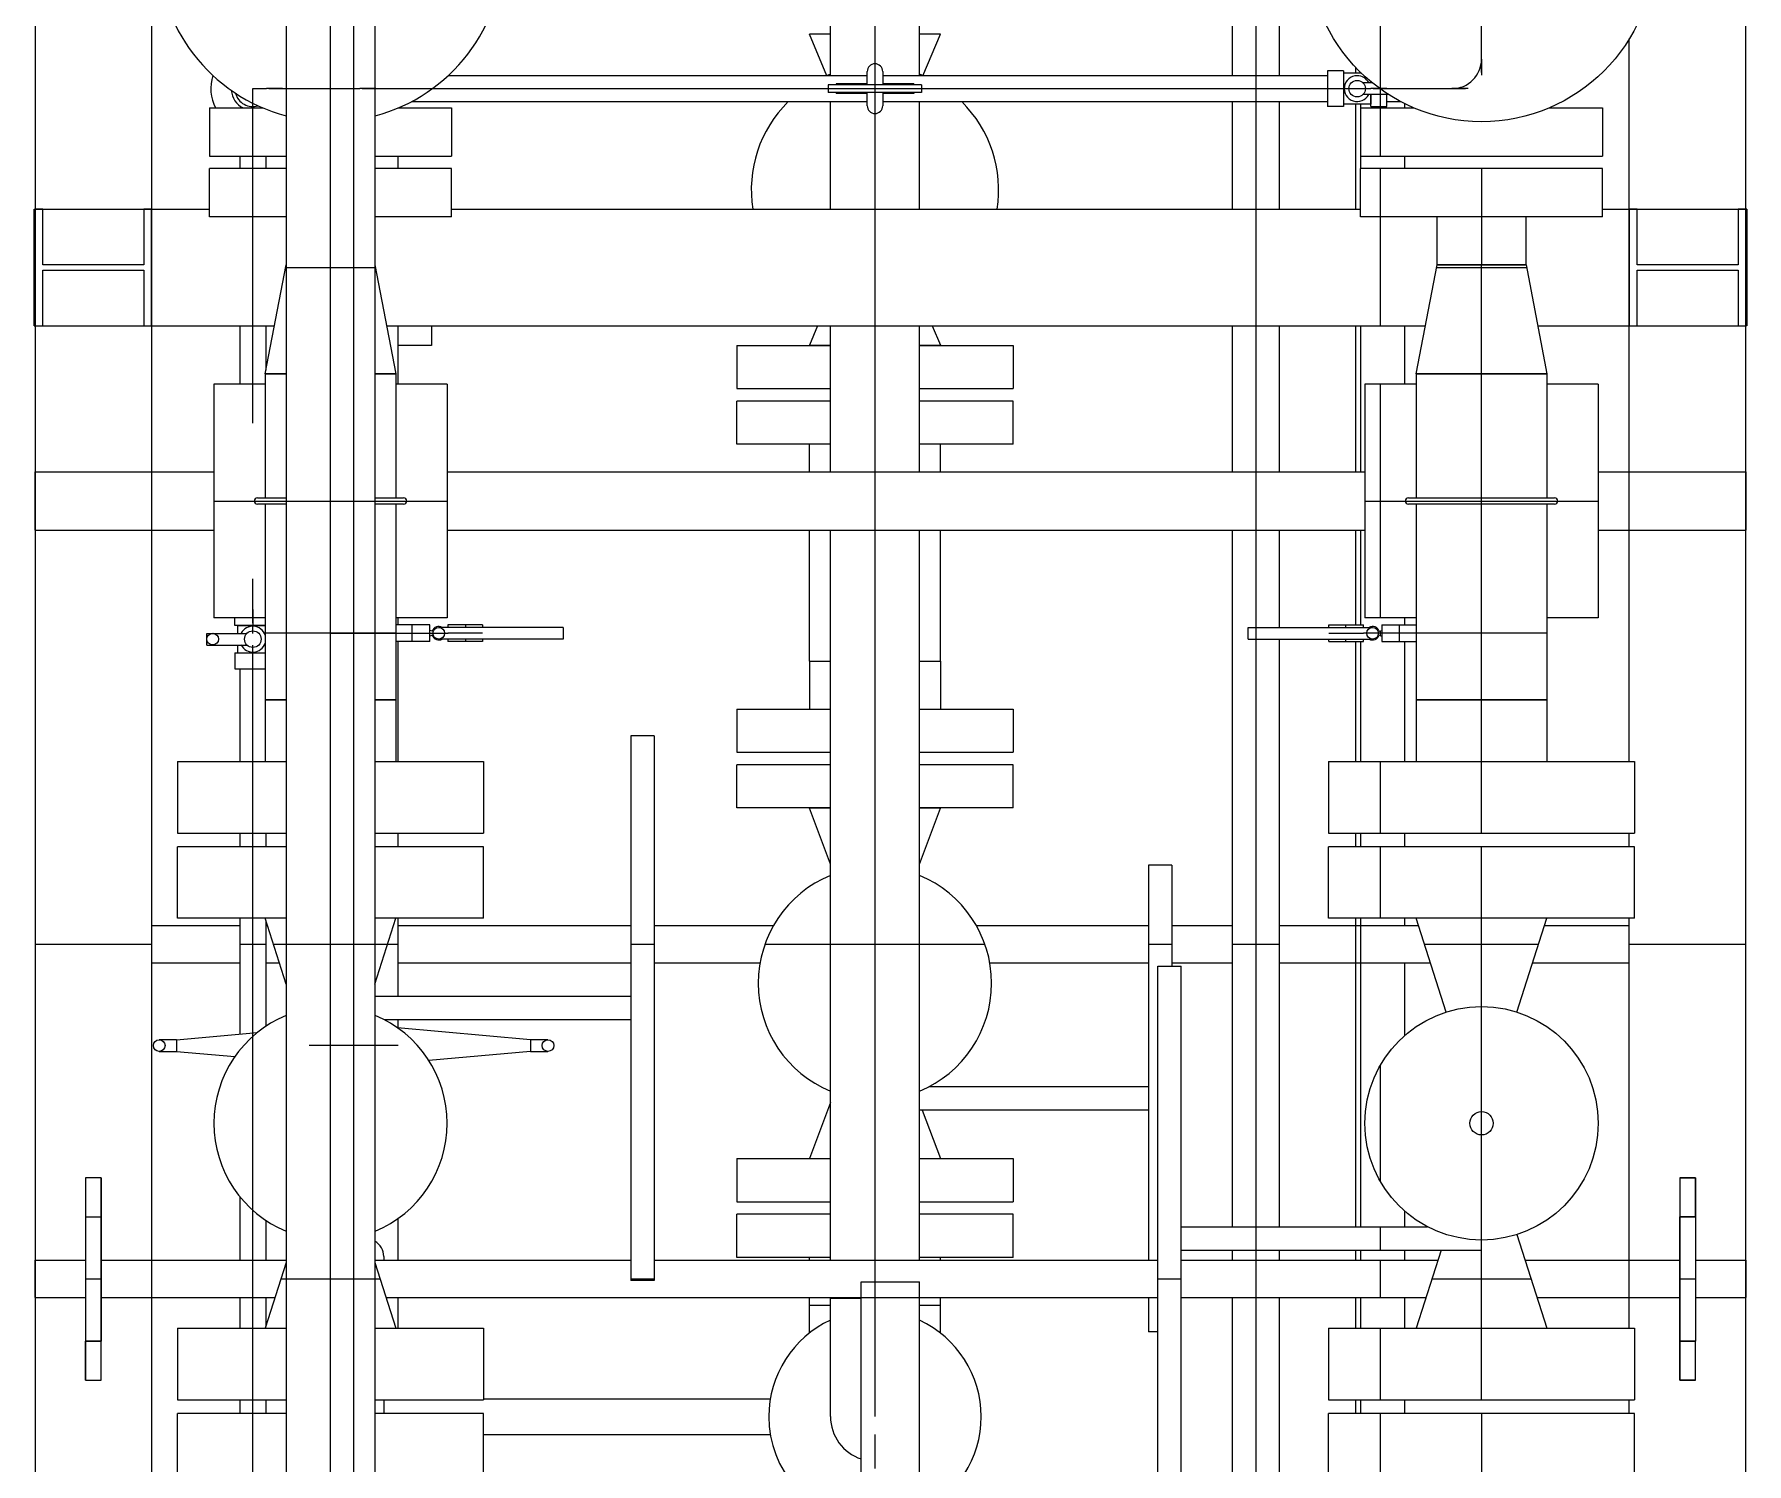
# Model space of a CAD drawing. Header units: inches. Extents: x 517790 to 538444, y 301815 to 302461.
# Drawn here: x 517886.375 to 517888.65, y 302324.127 to 302326.026 of the extents above; entities that cross this region are included whole.
import ezdxf

# ---------------------------------------------------------------- set-up
doc = ezdxf.new("R2010")
doc.units = ezdxf.units.IN
doc.header["$MEASUREMENT"] = 0
doc.layers.add('硅胶总平面底图 工艺装置区', color=253, linetype='Continuous')

msp = doc.modelspace()

# ---------------------------------------------------------------- linework, layer by layer
at = {"layer": '硅胶总平面底图 工艺装置区', "color": 253, "linetype": 'Continuous', "lineweight": -3}
for p, q in [((517888.6491, 302323.236), (517888.6491, 302330.53)), ((517886.5308, 302329.7783), (517886.5308, 302323.7775)), ((517886.3758, 302329.7395), (517886.3758, 302323.7775)), ((517886.7094, 302328.5847), (517886.7094, 302324.0266)), ((517886.7685, 302324.0266), (517886.7685, 302328.5847)), ((517886.8275, 302328.5847), (517886.8275, 302324.0266)), ((517886.7995, 302323.236), (517886.7995, 302327.6172)), ((517887.4328, 302325.9708), (517887.4328, 302326.8138)), ((517887.4918, 302326.8138), (517887.4918, 302325.9867)), ((517887.5509, 302325.9708), (517887.5509, 302326.8138)), ((517887.967, 302325.9708), (517887.967, 302326.8138)), ((517887.9981, 302326.8138), (517887.9981, 302325.9708)), ((517888.0293, 302325.9708), (517888.0293, 302326.8138)), ((517888.2978, 302325.9749), (517888.2978, 302326.4152)), ((517888.1635, 302325.9298), (517888.1635, 302326.3262)), ((517886.7991, 302326.0931), (517886.7991, 302324.6826)), ((517887.4328, 302326.0259), (517887.4049, 302326.0259)), ((517887.428, 302325.9708), (517887.4049, 302326.0259)), ((517887.5788, 302326.0259), (517887.5509, 302326.0259)), ((517887.5556, 302325.9708), (517887.5788, 302326.0259)), ((517888.4941, 302325.0599), (517888.4941, 302326.0199)), ((517887.4815, 302325.9588), (517887.4815, 302325.9763)), ((517887.4918, 302325.9867), (517887.4918, 302325.9205)), ((517887.5021, 302325.9763), (517887.5021, 302325.9588)), ((517888.0931, 302325.9773), (517888.0931, 302325.9536)), ((517888.1144, 302325.9773), (517888.0931, 302325.9773)), ((517888.1144, 302325.9773), (517888.1144, 302325.9536)), ((517888.1382, 302325.9741), (517888.1144, 302325.9741)), ((517888.1309, 302325.9741), (517888.1309, 302325.9814)), ((517888.1371, 302325.9751), (517888.1371, 302325.9741)), ((517888.2978, 302325.993), (517888.2978, 302325.9716)), ((517886.6652, 302325.9536), (517886.6832, 302325.9536)), ((517886.6652, 302325.9142), (517886.6652, 302325.9536)), ((517886.6832, 302325.9536), (517886.6832, 302325.9536)), ((517886.7045, 302325.9536), (517886.6832, 302325.9536)), ((517886.6865, 302325.9536), (517886.7678, 302325.9536)), ((517886.7498, 302325.9536), (517886.7711, 302325.9536)), ((517886.7711, 302325.9536), (517886.8072, 302325.9536)), ((517886.8285, 302325.9536), (517886.8072, 302325.9536)), ((517886.8072, 302325.9536), (517886.8072, 302325.9536)), ((517886.8105, 302325.9536), (517886.9036, 302325.9536)), ((517886.9036, 302325.9536), (517887.4298, 302325.9536)), ((517887.4815, 302325.9708), (517886.9247, 302325.9708)), ((517887.5538, 302325.9588), (517887.4298, 302325.9588)), ((517887.4298, 302325.9588), (517887.4298, 302325.9484)), ((517887.4298, 302325.9536), (517887.5538, 302325.9536)), ((517887.4401, 302325.9598), (517887.4401, 302325.9588)), ((517887.4505, 302325.9598), (517887.4401, 302325.9598)), ((517887.4815, 302325.9598), (517887.4505, 302325.9598)), ((517887.4505, 302325.9598), (517887.4505, 302325.9588)), ((517888.0931, 302325.9708), (517887.5021, 302325.9708)), ((517887.5331, 302325.9598), (517887.5021, 302325.9598)), ((517887.5435, 302325.9598), (517887.5331, 302325.9598)), ((517887.5331, 302325.9598), (517887.5331, 302325.9588)), ((517887.5435, 302325.9598), (517887.5435, 302325.9588)), ((517887.5538, 302325.9588), (517887.5538, 302325.9484)), ((517887.5538, 302325.9536), (517888.0931, 302325.9536)), ((517887.9981, 302325.9708), (517887.9981, 302325.9363)), ((517888.0931, 302325.9536), (517888.1111, 302325.9536)), ((517888.0931, 302325.9536), (517888.1111, 302325.9536)), ((517888.0931, 302325.9536), (517888.0931, 302325.9298)), ((517888.1111, 302325.9536), (517888.1144, 302325.9536)), ((517888.1144, 302325.9536), (517888.1215, 302325.9536)), ((517888.1144, 302325.9536), (517888.1144, 302325.9298)), ((517888.1215, 302325.9536), (517888.1505, 302325.9536)), ((517888.1526, 302325.9613), (517888.1403, 302325.9613)), ((517888.1505, 302325.963), (517888.1505, 302325.9613)), ((517888.1505, 302325.9613), (517888.1505, 302325.963)), ((517888.1718, 302325.9536), (517888.1505, 302325.9536)), ((517888.1505, 302325.9536), (517888.1505, 302325.9536)), ((517888.1538, 302325.9536), (517888.2765, 302325.9536)), ((517888.2798, 302325.9536), (517888.2584, 302325.9536)), ((517888.2798, 302325.9536), (517888.2798, 302325.9536)), ((517888.2978, 302325.9716), (517888.2978, 302325.9716)), ((517887.4815, 302325.9363), (517886.876, 302325.9363)), ((517887.5538, 302325.9484), (517887.4298, 302325.9484)), ((517887.4328, 302325.7934), (517887.4328, 302325.9363)), ((517887.4401, 302325.9484), (517887.4401, 302325.9474)), ((517887.4505, 302325.9474), (517887.4401, 302325.9474)), ((517887.4505, 302325.9484), (517887.4505, 302325.9474)), ((517887.4815, 302325.9474), (517887.4505, 302325.9474)), ((517887.4815, 302325.9309), (517887.4815, 302325.9484)), ((517887.5021, 302325.9484), (517887.5021, 302325.9309)), ((517887.5331, 302325.9474), (517887.5021, 302325.9474)), ((517888.0931, 302325.9363), (517887.5021, 302325.9363)), ((517887.5331, 302325.9484), (517887.5331, 302325.9474)), ((517887.5435, 302325.9474), (517887.5331, 302325.9474)), ((517887.5435, 302325.9484), (517887.5435, 302325.9474)), ((517887.5509, 302325.7934), (517887.5509, 302325.9363)), ((517887.967, 302325.7934), (517887.967, 302325.9363)), ((517887.9981, 302325.9363), (517887.9981, 302325.7934)), ((517888.0293, 302325.7934), (517888.0293, 302325.9363)), ((517888.1144, 302325.9298), (517888.0931, 302325.9298)), ((517888.1505, 302325.9331), (517888.1144, 302325.9331)), ((517888.1309, 302325.7934), (517888.1309, 302325.9331)), ((517888.1371, 302325.9331), (517888.1371, 302325.928)), ((517888.174, 302325.9458), (517888.1403, 302325.9458)), ((517888.1505, 302325.9458), (517888.1505, 302325.9331)), ((517888.1505, 302325.9298), (517888.1505, 302325.9458)), ((517888.1505, 302325.9298), (517888.1718, 302325.9298)), ((517888.1718, 302325.9298), (517888.1718, 302325.9458)), ((517888.1903, 302325.9363), (517888.1718, 302325.9363)), ((517888.196, 302325.928), (517888.196, 302325.9334)), ((517886.6077, 302325.928), (517886.6786, 302325.928)), ((517886.6077, 302325.928), (517886.6077, 302325.864)), ((517886.6652, 302325.864), (517886.6652, 302325.9142)), ((517886.8584, 302325.928), (517886.9292, 302325.928)), ((517886.9292, 302325.928), (517886.9292, 302325.864)), ((517887.4918, 302325.9205), (517887.4918, 302325.7934)), ((517888.137, 302325.928), (517888.2079, 302325.928)), ((517888.137, 302325.928), (517888.137, 302325.864)), ((517888.1635, 302325.864), (517888.1635, 302325.928)), ((517888.3877, 302325.928), (517888.4586, 302325.928)), ((517888.4586, 302325.928), (517888.4586, 302325.864)), ((517886.6077, 302325.864), (517886.7094, 302325.864)), ((517886.6479, 302325.864), (517886.6479, 302325.8475)), ((517886.6652, 302325.8475), (517886.6652, 302325.864)), ((517886.6824, 302325.864), (517886.6824, 302325.8475)), ((517886.8275, 302325.864), (517886.9292, 302325.864)), ((517886.8582, 302325.8475), (517886.8582, 302325.864)), ((517888.137, 302325.864), (517888.2978, 302325.864)), ((517888.1371, 302325.864), (517888.1371, 302325.8475)), ((517888.196, 302325.8475), (517888.196, 302325.864)), ((517888.2978, 302325.864), (517888.4586, 302325.864)), ((517886.7094, 302325.8475), (517886.6077, 302325.8475)), ((517886.6077, 302325.7835), (517886.6077, 302325.8475)), ((517886.6652, 302325.6384), (517886.6652, 302325.8475)), ((517886.9292, 302325.8475), (517886.8275, 302325.8475)), ((517886.9292, 302325.7835), (517886.9292, 302325.8475)), ((517888.2978, 302325.8475), (517888.137, 302325.8475)), ((517888.137, 302325.7835), (517888.137, 302325.8475)), ((517888.1635, 302325.6384), (517888.1635, 302325.8475)), ((517888.2978, 302325.8475), (517888.2978, 302325.7194)), ((517888.4586, 302325.8475), (517888.2978, 302325.8475)), ((517888.4586, 302325.7835), (517888.4586, 302325.8475)), ((517886.3748, 302325.7934), (517886.3758, 302325.7934)), ((517886.3748, 302325.7934), (517886.3758, 302325.7934)), ((517886.3748, 302325.6384), (517886.3748, 302325.7934)), ((517886.3748, 302325.6384), (517886.3748, 302325.7934)), ((517886.3758, 302325.6384), (517886.3758, 302325.7934)), ((517886.3758, 302325.7934), (517886.6077, 302325.7934)), ((517886.3758, 302325.6384), (517886.3758, 302325.7934)), ((517886.3758, 302325.7934), (517886.6077, 302325.7934)), ((517886.3862, 302325.7934), (517886.3758, 302325.7934)), ((517886.3758, 302325.7934), (517886.3758, 302325.6384)), ((517886.3862, 302325.7195), (517886.3862, 302325.7934)), ((517886.5308, 302325.7934), (517886.5205, 302325.7934)), ((517886.5205, 302325.7934), (517886.5205, 302325.7195)), ((517886.5308, 302325.6384), (517886.5308, 302325.7934)), ((517886.9292, 302325.7934), (517888.137, 302325.7934)), ((517886.9292, 302325.7934), (517888.137, 302325.7934)), ((517887.4918, 302325.7934), (517887.4918, 302325.6384)), ((517887.9981, 302325.7934), (517887.9981, 302325.6384)), ((517888.4586, 302325.7934), (517888.6491, 302325.7934)), ((517888.4586, 302325.7934), (517888.6491, 302325.7934)), ((517888.5045, 302325.7934), (517888.4941, 302325.7934)), ((517888.4941, 302325.7934), (517888.4941, 302325.6384)), ((517888.5045, 302325.7195), (517888.5045, 302325.7934)), ((517888.6388, 302325.7934), (517888.6388, 302325.7195)), ((517888.6491, 302325.7934), (517888.6388, 302325.7934)), ((517888.6491, 302325.6384), (517888.6491, 302325.7934)), ((517888.6491, 302325.7934), (517888.6491, 302325.6384)), ((517888.6491, 302325.7934), (517888.6491, 302325.6384)), ((517888.6491, 302325.7934), (517888.6502, 302325.7934)), ((517888.6502, 302325.7934), (517888.6491, 302325.7934)), ((517888.6502, 302325.7934), (517888.6502, 302325.6384)), ((517888.6502, 302325.6384), (517888.6502, 302325.7934)), ((517886.7094, 302325.7835), (517886.6077, 302325.7835)), ((517886.9292, 302325.7835), (517886.8275, 302325.7835)), ((517888.2978, 302325.7835), (517888.137, 302325.7835)), ((517888.2388, 302325.7194), (517888.2388, 302325.7835)), ((517888.4586, 302325.7835), (517888.2978, 302325.7835)), ((517888.3569, 302325.7194), (517888.3569, 302325.7835)), ((517886.5205, 302325.7195), (517886.3862, 302325.7195)), ((517886.3862, 302325.6384), (517886.3862, 302325.7123)), ((517886.3862, 302325.7123), (517886.5205, 302325.7123)), ((517886.5205, 302325.7123), (517886.5205, 302325.6384)), ((517886.6815, 302325.575), (517886.7094, 302325.7194)), ((517886.7088, 302325.7159), (517886.8282, 302325.7159)), ((517886.7088, 302325.7159), (517886.8282, 302325.7159)), ((517886.8275, 302325.7194), (517886.8554, 302325.575)), ((517888.2109, 302325.575), (517888.2388, 302325.7194)), ((517888.2381, 302325.7159), (517888.3575, 302325.7159)), ((517888.2381, 302325.7159), (517888.3575, 302325.7159)), ((517888.2388, 302325.7194), (517888.2978, 302325.7194)), ((517888.2978, 302325.7194), (517888.2388, 302325.7194)), ((517888.2978, 302325.575), (517888.2978, 302325.7194)), ((517888.2978, 302325.7194), (517888.3569, 302325.7194)), ((517888.3569, 302325.7194), (517888.2978, 302325.7194)), ((517888.3569, 302325.7194), (517888.3847, 302325.575)), ((517888.6388, 302325.7195), (517888.5045, 302325.7195)), ((517888.5045, 302325.7123), (517888.6388, 302325.7123)), ((517888.5045, 302325.6384), (517888.5045, 302325.7123)), ((517888.6388, 302325.7123), (517888.6388, 302325.6384)), ((517886.3758, 302325.6384), (517886.3748, 302325.6384)), ((517886.3748, 302325.6384), (517886.3758, 302325.6384)), ((517886.3758, 302325.6384), (517886.6938, 302325.6384)), ((517886.3758, 302325.6384), (517886.6938, 302325.6384)), ((517886.3758, 302325.6384), (517886.3862, 302325.6384)), ((517886.5205, 302325.6384), (517886.5308, 302325.6384)), ((517886.6479, 302325.6384), (517886.6479, 302325.5609)), ((517886.6652, 302325.5609), (517886.6652, 302325.6384)), ((517886.6824, 302325.6384), (517886.6824, 302325.5795)), ((517886.8432, 302325.6384), (517888.2231, 302325.6384)), ((517886.8432, 302325.6384), (517888.2231, 302325.6384)), ((517886.8582, 302325.5609), (517886.8582, 302325.6384)), ((517886.9025, 302325.6384), (517886.9025, 302325.6126)), ((517887.4157, 302325.6384), (517887.4049, 302325.6127)), ((517887.4328, 302325.4447), (517887.4328, 302325.6384)), ((517887.4918, 302325.6384), (517887.4918, 302325.4447)), ((517887.5509, 302325.4447), (517887.5509, 302325.6384)), ((517887.5679, 302325.6384), (517887.5788, 302325.6127)), ((517887.967, 302325.4447), (517887.967, 302325.6384)), ((517887.9981, 302325.6384), (517887.9981, 302325.4447)), ((517888.0293, 302325.4447), (517888.0293, 302325.6384)), ((517888.1309, 302325.4447), (517888.1309, 302325.6384)), ((517888.1371, 302325.6384), (517888.1371, 302325.4447)), ((517888.196, 302325.5609), (517888.196, 302325.6384)), ((517888.3725, 302325.6384), (517888.6491, 302325.6384)), ((517888.3725, 302325.6384), (517888.6491, 302325.6384)), ((517888.4941, 302325.6384), (517888.5045, 302325.6384)), ((517888.6388, 302325.6384), (517888.6491, 302325.6384)), ((517888.6502, 302325.6384), (517888.6491, 302325.6384)), ((517888.6502, 302325.6384), (517888.6491, 302325.6384)), ((517886.9025, 302325.6126), (517886.8582, 302325.6126)), ((517887.3081, 302325.6126), (517887.4328, 302325.6126)), ((517887.3081, 302325.6126), (517887.3081, 302325.5552)), ((517887.4049, 302325.6127), (517887.4328, 302325.6127)), ((517887.5509, 302325.6127), (517887.5788, 302325.6127)), ((517887.5509, 302325.6126), (517887.6755, 302325.6126)), ((517887.6755, 302325.6126), (517887.6755, 302325.5552)), ((517886.7094, 302325.575), (517886.6815, 302325.575)), ((517886.6815, 302325.575), (517886.6815, 302325.4101)), ((517886.6815, 302325.575), (517886.7094, 302325.575)), ((517886.8554, 302325.575), (517886.8275, 302325.575)), ((517886.8275, 302325.575), (517886.8554, 302325.575)), ((517886.8554, 302325.575), (517886.8554, 302325.4101)), ((517888.2109, 302325.575), (517888.2978, 302325.575)), ((517888.3847, 302325.575), (517888.2109, 302325.575)), ((517888.2109, 302325.575), (517888.2109, 302325.4101)), ((517888.2978, 302325.575), (517888.3847, 302325.575)), ((517888.2978, 302325.4101), (517888.2978, 302325.575)), ((517888.3847, 302325.575), (517888.3847, 302325.4101)), ((517886.6135, 302325.5609), (517886.6135, 302325.2509)), ((517886.6815, 302325.5609), (517886.6135, 302325.5609)), ((517886.6652, 302325.5093), (517886.6652, 302325.5609)), ((517886.9235, 302325.5609), (517886.8554, 302325.5609)), ((517886.9235, 302325.5609), (517886.9235, 302325.2509)), ((517887.3081, 302325.5552), (517887.4328, 302325.5552)), ((517887.5509, 302325.5552), (517887.6755, 302325.5552)), ((517888.2109, 302325.5609), (517888.1428, 302325.5609)), ((517888.1428, 302325.5609), (517888.1428, 302325.2509)), ((517888.1635, 302325.2509), (517888.1635, 302325.5609)), ((517888.4528, 302325.5609), (517888.3847, 302325.5609)), ((517888.4528, 302325.5609), (517888.4528, 302325.2509)), ((517887.4328, 302325.5387), (517887.3081, 302325.5387)), ((517887.3081, 302325.4813), (517887.3081, 302325.5387)), ((517887.6755, 302325.5387), (517887.5509, 302325.5387)), ((517887.6755, 302325.4813), (517887.6755, 302325.5387)), ((517887.4328, 302325.4813), (517887.3081, 302325.4813)), ((517887.4049, 302325.4447), (517887.4049, 302325.4813)), ((517887.6755, 302325.4813), (517887.5509, 302325.4813)), ((517887.5788, 302325.4447), (517887.5788, 302325.4813)), ((517886.3758, 302325.4447), (517886.6135, 302325.4447)), ((517886.3758, 302325.3672), (517886.3758, 302325.4447)), ((517886.9235, 302325.4447), (517888.1428, 302325.4447)), ((517887.4918, 302325.4447), (517887.4918, 302325.3672)), ((517887.9981, 302325.4447), (517887.9981, 302325.3672)), ((517888.4528, 302325.4447), (517888.6491, 302325.4447)), ((517888.6491, 302325.4447), (517888.6491, 302325.3672)), ((517886.6135, 302325.4059), (517886.9235, 302325.4059)), ((517886.6714, 302325.4101), (517886.7094, 302325.4101)), ((517886.8275, 302325.4101), (517886.8656, 302325.4101)), ((517888.1428, 302325.4059), (517888.4528, 302325.4059)), ((517888.2007, 302325.4101), (517888.3949, 302325.4101)), ((517888.2978, 302325.4018), (517888.2978, 302325.4101)), ((517886.7094, 302325.4018), (517886.6714, 302325.4018)), ((517886.6815, 302325.4018), (517886.6815, 302325.2303)), ((517886.8656, 302325.4018), (517886.8275, 302325.4018)), ((517886.8554, 302325.4018), (517886.8554, 302325.2303)), ((517888.3949, 302325.4018), (517888.2007, 302325.4018)), ((517888.2109, 302325.4018), (517888.2109, 302325.2303)), ((517888.2978, 302325.2303), (517888.2978, 302325.4018)), ((517888.3847, 302325.4018), (517888.3847, 302325.2303)), ((517886.3758, 302325.3672), (517886.6135, 302325.3672)), ((517886.9235, 302325.3672), (517888.1428, 302325.3672)), ((517887.4049, 302325.1933), (517887.4049, 302325.3672)), ((517887.4328, 302324.3974), (517887.4328, 302325.3672)), ((517887.4918, 302325.3672), (517887.4918, 302324.3974)), ((517887.5509, 302324.3974), (517887.5509, 302325.3672)), ((517887.5788, 302325.1933), (517887.5788, 302325.3672)), ((517887.967, 302324.4418), (517887.967, 302325.3672)), ((517887.9981, 302325.3672), (517887.9981, 302325.238)), ((517888.0293, 302325.238), (517888.0293, 302325.3672)), ((517888.1309, 302325.2413), (517888.1309, 302325.3672)), ((517888.1371, 302325.3672), (517888.1371, 302325.2413)), ((517888.4528, 302325.3672), (517888.6491, 302325.3672)), ((517886.6652, 302325.2437), (517886.6652, 302325.3026)), ((517886.6815, 302325.2509), (517886.6135, 302325.2509)), ((517886.6414, 302325.2404), (517886.6414, 302325.2509)), ((517886.6652, 302325.2617), (517886.6652, 302325.2437)), ((517886.9235, 302325.2509), (517886.8554, 302325.2509)), ((517886.8582, 302325.2413), (517886.8582, 302325.2509)), ((517888.2109, 302325.2509), (517888.1428, 302325.2509)), ((517888.196, 302325.2413), (517888.196, 302325.2509)), ((517888.4528, 302325.2509), (517888.3847, 302325.2509)), ((517886.6042, 302325.2224), (517886.6042, 302325.2301)), ((517886.6042, 302325.2301), (517886.6573, 302325.2301)), ((517886.6652, 302325.2404), (517886.6414, 302325.2404)), ((517886.6447, 302325.2404), (517886.6652, 302325.2404)), ((517886.6447, 302325.2404), (517886.6447, 302325.2301)), ((517886.6652, 302325.2437), (517886.6652, 302325.2404)), ((517886.6652, 302325.2334), (517886.6652, 302325.2404)), ((517886.6652, 302325.2404), (517886.6652, 302325.2404)), ((517886.6652, 302325.2404), (517886.6815, 302325.2404)), ((517886.6815, 302325.2404), (517886.6652, 302325.2404)), ((517886.6652, 302325.2301), (517886.6652, 302325.2334)), ((517886.8554, 302325.2303), (517886.6815, 302325.2303)), ((517886.6815, 302325.2303), (517886.6815, 302325.142)), ((517886.7685, 302325.2303), (517886.8079, 302325.2303)), ((517886.8078, 302325.2303), (517886.8078, 302325.2303)), ((517886.8079, 302325.2303), (517886.8078, 302325.2303)), ((517886.8079, 302325.2303), (517886.8554, 302325.2303)), ((517886.9002, 302325.2413), (517886.8554, 302325.2413)), ((517886.8554, 302325.2303), (517886.8554, 302325.142)), ((517886.8554, 302325.2303), (517886.8764, 302325.2303)), ((517886.8764, 302325.2413), (517886.8764, 302325.2192)), ((517886.8764, 302325.2303), (517886.9002, 302325.2303)), ((517886.9002, 302325.2192), (517886.9002, 302325.2413)), ((517886.9038, 302325.2329), (517886.9002, 302325.234)), ((517886.9002, 302325.2303), (517886.9245, 302325.2303)), ((517886.9038, 302325.2276), (517886.9002, 302325.2265)), ((517887.0777, 302325.238), (517886.9123, 302325.238)), ((517886.9245, 302325.2413), (517886.9245, 302325.238)), ((517886.9705, 302325.2413), (517886.9245, 302325.2413)), ((517886.9705, 302325.2303), (517886.9245, 302325.2303)), ((517886.9245, 302325.2303), (517886.9246, 302325.2303)), ((517886.9246, 302325.2303), (517886.9246, 302325.2303)), ((517886.9483, 302325.238), (517886.9483, 302325.2413)), ((517886.9705, 302325.2413), (517886.9705, 302325.238)), ((517887.0777, 302325.238), (517887.0777, 302325.2303)), ((517887.0777, 302325.2303), (517887.0777, 302325.2225)), ((517887.9876, 302325.2303), (517887.9876, 302325.238)), ((517887.9876, 302325.238), (517888.153, 302325.238)), ((517887.9876, 302325.2225), (517887.9876, 302325.2303)), ((517887.9981, 302325.238), (517887.9981, 302325.2225)), ((517888.0948, 302325.238), (517888.0948, 302325.2413)), ((517888.0948, 302325.2413), (517888.1408, 302325.2413)), ((517888.0948, 302325.2303), (517888.1408, 302325.2303)), ((517888.117, 302325.2413), (517888.117, 302325.238)), ((517888.1408, 302325.238), (517888.1408, 302325.2413)), ((517888.1408, 302325.2303), (517888.1408, 302325.2303)), ((517888.1408, 302325.2303), (517888.1408, 302325.2303)), ((517888.1652, 302325.2303), (517888.1408, 302325.2303)), ((517888.1616, 302325.2329), (517888.1652, 302325.234)), ((517888.1616, 302325.2276), (517888.1652, 302325.2265)), ((517888.1635, 302325.227), (517888.1635, 302325.2335)), ((517888.1652, 302325.2413), (517888.1652, 302325.2192)), ((517888.1652, 302325.2413), (517888.2109, 302325.2413)), ((517888.1889, 302325.2303), (517888.1652, 302325.2303)), ((517888.1889, 302325.2192), (517888.1889, 302325.2413)), ((517888.2109, 302325.2303), (517888.1889, 302325.2303)), ((517888.3847, 302325.2303), (517888.2109, 302325.2303)), ((517888.2109, 302325.2303), (517888.2109, 302325.142)), ((517888.2584, 302325.2303), (517888.2109, 302325.2303)), ((517888.2584, 302325.2303), (517888.2584, 302325.2303)), ((517888.2584, 302325.2303), (517888.2585, 302325.2303)), ((517888.2978, 302325.2303), (517888.2584, 302325.2303)), ((517888.2978, 302325.2303), (517888.2978, 302325.2303)), ((517888.2978, 302325.2303), (517888.2978, 302325.2302)), ((517888.2978, 302325.142), (517888.2978, 302325.2303)), ((517888.3847, 302325.2303), (517888.3847, 302325.142)), ((517886.6042, 302325.2146), (517886.6042, 302325.2224)), ((517886.6042, 302325.2146), (517886.6573, 302325.2146)), ((517886.6414, 302325.2043), (517886.6652, 302325.2043)), ((517886.6414, 302325.2043), (517886.6414, 302325.183)), ((517886.6447, 302325.2146), (517886.6447, 302325.2043)), ((517886.6652, 302325.2113), (517886.6652, 302325.2146)), ((517886.6652, 302325.2043), (517886.6652, 302325.2113)), ((517886.6652, 302325.201), (517886.6652, 302325.2043)), ((517886.6652, 302325.2043), (517886.6815, 302325.2043)), ((517886.6652, 302325.183), (517886.6652, 302325.201)), ((517886.6652, 302325.183), (517886.6652, 302325.201)), ((517886.9002, 302325.2192), (517886.8554, 302325.2192)), ((517886.8582, 302325.0599), (517886.8582, 302325.2192)), ((517887.0777, 302325.2225), (517886.9123, 302325.2225)), ((517886.9245, 302325.2225), (517886.9245, 302325.2192)), ((517886.9705, 302325.2192), (517886.9245, 302325.2192)), ((517886.9483, 302325.2192), (517886.9483, 302325.2225)), ((517886.9705, 302325.2225), (517886.9705, 302325.2192)), ((517887.9876, 302325.2225), (517888.153, 302325.2225)), ((517887.9981, 302325.2225), (517887.9981, 302324.4418)), ((517888.0293, 302324.4418), (517888.0293, 302325.2225)), ((517888.0948, 302325.2192), (517888.0948, 302325.2225)), ((517888.0948, 302325.2192), (517888.1408, 302325.2192)), ((517888.117, 302325.2225), (517888.117, 302325.2192)), ((517888.1309, 302325.0599), (517888.1309, 302325.2192)), ((517888.1371, 302325.2192), (517888.1371, 302325.0599)), ((517888.1408, 302325.2192), (517888.1408, 302325.2225)), ((517888.1652, 302325.2192), (517888.2109, 302325.2192)), ((517888.196, 302325.0599), (517888.196, 302325.2192)), ((517886.6414, 302325.183), (517886.6652, 302325.183)), ((517886.6479, 302325.183), (517886.6479, 302325.0599)), ((517886.6652, 302325.0599), (517886.6652, 302325.183)), ((517886.6652, 302325.183), (517886.6815, 302325.183)), ((517887.4049, 302325.1933), (517887.4328, 302325.1933)), ((517887.4049, 302325.1933), (517887.4049, 302325.1295)), ((517887.4049, 302325.1933), (517887.4328, 302325.1933)), ((517887.5509, 302325.1933), (517887.5788, 302325.1933)), ((517887.5509, 302325.1933), (517887.5788, 302325.1933)), ((517887.5788, 302325.1933), (517887.5788, 302325.1295)), ((517886.6815, 302325.142), (517886.7094, 302325.142)), ((517886.6815, 302325.142), (517886.6815, 302325.0599)), ((517886.7094, 302325.142), (517886.6815, 302325.142)), ((517886.8275, 302325.142), (517886.8554, 302325.142)), ((517886.8554, 302325.142), (517886.8275, 302325.142)), ((517886.8554, 302325.142), (517886.8554, 302325.0599)), ((517888.2109, 302325.142), (517888.2978, 302325.142)), ((517888.2109, 302325.142), (517888.2109, 302325.0599)), ((517888.3847, 302325.142), (517888.2109, 302325.142)), ((517888.2978, 302324.9648), (517888.2978, 302325.142)), ((517888.2978, 302325.142), (517888.3847, 302325.142)), ((517888.3847, 302325.142), (517888.3847, 302325.0599)), ((517887.3081, 302325.1295), (517887.4328, 302325.1295)), ((517887.3081, 302325.1295), (517887.3081, 302325.0721)), ((517887.5509, 302325.1295), (517887.6755, 302325.1295)), ((517887.6755, 302325.1295), (517887.6755, 302325.0721)), ((517887.1674, 302325.0939), (517887.1674, 302324.7322)), ((517887.1984, 302325.0939), (517887.1674, 302325.0939)), ((517887.1984, 302325.0939), (517887.1984, 302324.7322)), ((517887.3081, 302325.0721), (517887.4328, 302325.0721)), ((517887.5509, 302325.0721), (517887.6755, 302325.0721)), ((517886.5651, 302325.0599), (517886.7094, 302325.0599)), ((517886.5651, 302325.0599), (517886.5651, 302324.9648)), ((517886.6652, 302324.9648), (517886.6652, 302325.0599)), ((517886.8275, 302325.0599), (517886.9719, 302325.0599)), ((517886.9719, 302325.0599), (517886.9719, 302324.9648)), ((517887.4328, 302325.0556), (517887.3081, 302325.0556)), ((517887.3081, 302324.9982), (517887.3081, 302325.0556)), ((517887.6755, 302325.0556), (517887.5509, 302325.0556)), ((517887.6755, 302324.9982), (517887.6755, 302325.0556)), ((517888.0944, 302325.0599), (517888.2978, 302325.0599)), ((517888.0944, 302325.0599), (517888.0944, 302324.9648)), ((517888.1635, 302324.9648), (517888.1635, 302325.0599)), ((517888.2978, 302325.0599), (517888.5012, 302325.0599)), ((517888.5012, 302325.0599), (517888.5012, 302324.9648)), ((517887.4328, 302324.9982), (517887.3081, 302324.9982)), ((517887.4328, 302324.9981), (517887.4049, 302324.9981)), ((517887.4328, 302324.9234), (517887.4049, 302324.9981)), ((517887.6755, 302324.9982), (517887.5509, 302324.9982)), ((517887.5788, 302324.9981), (517887.5509, 302324.9981)), ((517887.5509, 302324.9234), (517887.5788, 302324.9981)), ((517886.5651, 302324.9648), (517886.7094, 302324.9648)), ((517886.6479, 302324.9648), (517886.6479, 302324.9467)), ((517886.6652, 302324.9467), (517886.6652, 302324.9648)), ((517886.6824, 302324.9648), (517886.6824, 302324.9467)), ((517886.8275, 302324.9648), (517886.9719, 302324.9648)), ((517886.8582, 302324.9467), (517886.8582, 302324.9648)), ((517888.0944, 302324.9648), (517888.2978, 302324.9648)), ((517888.1309, 302324.9467), (517888.1309, 302324.9648)), ((517888.1371, 302324.9648), (517888.1371, 302324.9467)), ((517888.196, 302324.9467), (517888.196, 302324.9648)), ((517888.2978, 302324.9648), (517888.5012, 302324.9648)), ((517888.4941, 302324.9467), (517888.4941, 302324.9648)), ((517886.7094, 302324.9467), (517886.5651, 302324.9467)), ((517886.5651, 302324.8516), (517886.5651, 302324.9467)), ((517886.6652, 302324.8516), (517886.6652, 302324.9467)), ((517886.9719, 302324.9467), (517886.8275, 302324.9467)), ((517886.9719, 302324.8516), (517886.9719, 302324.9467)), ((517888.2978, 302324.9467), (517888.0944, 302324.9467)), ((517888.0944, 302324.8516), (517888.0944, 302324.9467)), ((517888.1635, 302324.8516), (517888.1635, 302324.9467)), ((517888.2978, 302324.2118), (517888.2978, 302324.9467)), ((517888.5012, 302324.9467), (517888.2978, 302324.9467)), ((517888.5012, 302324.8516), (517888.5012, 302324.9467)), ((517887.8555, 302324.9223), (517887.8555, 302324.6123)), ((517887.8865, 302324.9223), (517887.8555, 302324.9223)), ((517887.8865, 302324.9223), (517887.8865, 302324.788)), ((517886.6479, 302324.8417), (517886.5308, 302324.8417)), ((517886.7094, 302324.8516), (517886.5651, 302324.8516)), ((517886.6479, 302324.8516), (517886.6479, 302324.6978)), ((517886.6652, 302324.6994), (517886.6652, 302324.8516)), ((517886.7094, 302324.8516), (517886.6815, 302324.8516)), ((517886.7094, 302324.7642), (517886.6815, 302324.8516)), ((517886.6824, 302324.8516), (517886.6824, 302324.8516)), ((517886.6824, 302324.8489), (517886.6824, 302324.7082)), ((517886.6847, 302324.8417), (517886.6824, 302324.8417)), ((517886.8554, 302324.8516), (517886.8275, 302324.8516)), ((517886.9719, 302324.8516), (517886.8275, 302324.8516)), ((517886.8275, 302324.7642), (517886.8554, 302324.8516)), ((517886.8582, 302324.7477), (517886.8582, 302324.8516)), ((517887.1674, 302324.8417), (517886.8582, 302324.8417)), ((517887.357, 302324.8417), (517887.1984, 302324.8417)), ((517887.8555, 302324.8417), (517887.6266, 302324.8417)), ((517887.967, 302324.8417), (517887.8865, 302324.8417)), ((517888.214, 302324.8417), (517888.0293, 302324.8417)), ((517888.2978, 302324.8516), (517888.0944, 302324.8516)), ((517888.1309, 302324.4418), (517888.1309, 302324.8516)), ((517888.1371, 302324.8516), (517888.1371, 302324.4418)), ((517888.196, 302324.8417), (517888.196, 302324.8516)), ((517888.2978, 302324.8516), (517888.2109, 302324.8516)), ((517888.2507, 302324.7269), (517888.2109, 302324.8516)), ((517888.3847, 302324.8516), (517888.2978, 302324.8516)), ((517888.5012, 302324.8516), (517888.2978, 302324.8516)), ((517888.3449, 302324.7269), (517888.3847, 302324.8516)), ((517888.4941, 302324.8417), (517888.3816, 302324.8417)), ((517888.4941, 302324.307), (517888.4941, 302324.8516)), ((517886.5308, 302324.8169), (517886.3758, 302324.8169)), ((517886.6824, 302324.8169), (517886.6479, 302324.8169)), ((517886.8582, 302324.8169), (517886.6926, 302324.8169)), ((517887.1984, 302324.8169), (517887.1674, 302324.8169)), ((517887.6379, 302324.8169), (517887.3457, 302324.8169)), ((517887.8865, 302324.8169), (517887.8555, 302324.8169)), ((517888.0293, 302324.8169), (517887.967, 302324.8169)), ((517888.3737, 302324.8169), (517888.2219, 302324.8169)), ((517888.6491, 302324.8169), (517888.4941, 302324.8169)), ((517886.6479, 302324.7921), (517886.5308, 302324.7921)), ((517886.7005, 302324.7921), (517886.6824, 302324.7921)), ((517887.1674, 302324.7921), (517886.8582, 302324.7921)), ((517887.3392, 302324.7921), (517887.1984, 302324.7921)), ((517887.8555, 302324.7921), (517887.6445, 302324.7921)), ((517887.967, 302324.7921), (517887.8865, 302324.7921)), ((517888.2298, 302324.7921), (517888.0293, 302324.7921)), ((517888.196, 302324.6962), (517888.196, 302324.7921)), ((517888.4941, 302324.7921), (517888.3658, 302324.7921)), ((517887.8679, 302324.4263), (517887.8679, 302324.788)), ((517887.8679, 302324.788), (517887.8989, 302324.788)), ((517887.8989, 302324.4263), (517887.8989, 302324.788)), ((517887.1674, 302324.7477), (517886.8275, 302324.7477)), ((517887.1674, 302324.7322), (517887.1674, 302324.3705)), ((517887.1984, 302324.7322), (517887.1984, 302324.3705)), ((517886.564, 302324.6904), (517886.6712, 302324.6999)), ((517887.1674, 302324.7167), (517886.8402, 302324.7167)), ((517887.0342, 302324.6904), (517886.8576, 302324.7061)), ((517886.8582, 302324.7061), (517886.8582, 302324.7167)), ((517886.564, 302324.6904), (517886.5408, 302324.6904)), ((517886.564, 302324.6904), (517886.564, 302324.6826)), ((517886.564, 302324.6826), (517886.564, 302324.6749)), ((517886.6652, 302324.4637), (517886.6652, 302324.6994)), ((517886.8582, 302324.6826), (517886.7401, 302324.6826)), ((517886.7991, 302324.6826), (517886.7991, 302324.6826)), ((517886.7991, 302324.6826), (517886.7991, 302324.6826)), ((517886.7991, 302324.6826), (517886.7991, 302323.4413)), ((517887.0342, 302324.6904), (517887.0342, 302324.6826)), ((517887.0574, 302324.6904), (517887.0342, 302324.6904)), ((517887.0342, 302324.6826), (517887.0342, 302324.6749)), ((517886.5408, 302324.6749), (517886.564, 302324.6749)), ((517886.564, 302324.6749), (517886.6414, 302324.668)), ((517887.0342, 302324.6749), (517886.8991, 302324.6628)), ((517887.0342, 302324.6749), (517887.0574, 302324.6749)), ((517888.1635, 302324.5019), (517888.1635, 302324.6566)), ((517887.8555, 302324.6278), (517887.5635, 302324.6278)), ((517887.8555, 302324.6123), (517887.8555, 302324.3974)), ((517887.4328, 302324.6071), (517887.4049, 302324.5324)), ((517887.8555, 302324.5968), (517887.5509, 302324.5968)), ((517887.5547, 302324.5968), (517887.5788, 302324.5324)), ((517887.3081, 302324.5324), (517887.4328, 302324.5324)), ((517887.3081, 302324.5324), (517887.3081, 302324.475)), ((517887.4049, 302324.5324), (517887.4328, 302324.5324)), ((517887.5509, 302324.5324), (517887.5788, 302324.5324)), ((517887.5509, 302324.5324), (517887.6755, 302324.5324)), ((517887.6755, 302324.5324), (517887.6755, 302324.475)), ((517886.443, 302324.5069), (517886.443, 302324.4553)), ((517886.443, 302324.5069), (517886.443, 302324.4553)), ((517886.4637, 302324.5069), (517886.443, 302324.5069)), ((517886.4637, 302324.5069), (517886.443, 302324.5069)), ((517886.4637, 302324.4553), (517886.4637, 302324.5069)), ((517886.4637, 302324.5069), (517886.4637, 302324.4553)), ((517888.5613, 302324.5069), (517888.5613, 302324.4553)), ((517888.5613, 302324.5069), (517888.5613, 302324.4553)), ((517888.582, 302324.5069), (517888.5613, 302324.5069)), ((517888.5613, 302324.5069), (517888.582, 302324.5069)), ((517888.582, 302324.4553), (517888.582, 302324.5069)), ((517888.582, 302324.5069), (517888.582, 302324.4553)), ((517886.6479, 302324.4819), (517886.6479, 302324.3974)), ((517887.3081, 302324.475), (517887.4328, 302324.475)), ((517887.5509, 302324.475), (517887.6755, 302324.475)), ((517886.443, 302324.4553), (517886.4637, 302324.4553)), ((517886.443, 302324.4553), (517886.4637, 302324.4553)), ((517886.443, 302324.4553), (517886.443, 302324.2899)), ((517886.443, 302324.4553), (517886.443, 302324.2899)), ((517886.443, 302324.4553), (517886.4637, 302324.4553)), ((517886.4637, 302324.2899), (517886.4637, 302324.4553)), ((517886.4637, 302324.4553), (517886.4637, 302324.2899)), ((517886.6652, 302324.3974), (517886.6652, 302324.4637)), ((517886.6824, 302324.4504), (517886.6824, 302324.3974)), ((517886.8582, 302324.3974), (517886.8582, 302324.4529)), ((517887.4328, 302324.4585), (517887.3081, 302324.4585)), ((517887.3081, 302324.401), (517887.3081, 302324.4585)), ((517887.6755, 302324.4585), (517887.5509, 302324.4585)), ((517887.6755, 302324.401), (517887.6755, 302324.4585)), ((517888.196, 302324.4418), (517888.196, 302324.4624)), ((517888.5613, 302324.4553), (517888.582, 302324.4553)), ((517888.582, 302324.4553), (517888.5613, 302324.4553)), ((517888.5613, 302324.2899), (517888.5613, 302324.4553)), ((517888.5613, 302324.4553), (517888.5613, 302324.2899)), ((517888.582, 302324.4553), (517888.5613, 302324.4553)), ((517888.582, 302324.4553), (517888.582, 302324.2899)), ((517888.582, 302324.4553), (517888.582, 302324.2899)), ((517887.8989, 302324.4418), (517888.2261, 302324.4418)), ((517887.9981, 302324.4418), (517887.9981, 302324.4108)), ((517888.1635, 302324.4108), (517888.1635, 302324.4418)), ((517888.3449, 302324.4316), (517888.3847, 302324.307)), ((517887.8679, 302324.0647), (517887.8679, 302324.4263)), ((517887.8989, 302324.0647), (517887.8989, 302324.4263)), ((517887.8989, 302324.4108), (517888.2978, 302324.4108)), ((517887.967, 302324.3974), (517887.967, 302324.4108)), ((517887.9981, 302324.4108), (517887.9981, 302324.3974)), ((517888.0293, 302324.3974), (517888.0293, 302324.4108)), ((517888.1309, 302324.3974), (517888.1309, 302324.4108)), ((517888.1371, 302324.4108), (517888.1371, 302324.3974)), ((517888.196, 302324.3974), (517888.196, 302324.4108)), ((517888.244, 302324.4108), (517888.2109, 302324.307)), ((517888.2978, 302324.4108), (517888.2978, 302324.4243)), ((517886.3758, 302324.3478), (517886.3758, 302324.3974)), ((517886.3758, 302324.3974), (517886.443, 302324.3974)), ((517886.4637, 302324.3974), (517886.7094, 302324.3974)), ((517886.6652, 302324.3478), (517886.6652, 302324.3974)), ((517886.7094, 302324.3943), (517886.6815, 302324.307)), ((517886.8275, 302324.3974), (517887.1674, 302324.3974)), ((517886.8275, 302324.3943), (517886.8554, 302324.307)), ((517886.8393, 302324.4023), (517886.8393, 302324.3974)), ((517887.1984, 302324.3974), (517887.8679, 302324.3974)), ((517887.4328, 302324.401), (517887.3081, 302324.401)), ((517887.4049, 302324.3974), (517887.4049, 302324.401)), ((517887.4918, 302324.3974), (517887.4918, 302324.3472)), ((517887.6755, 302324.401), (517887.5509, 302324.401)), ((517887.5788, 302324.3974), (517887.5788, 302324.401)), ((517887.8989, 302324.3974), (517888.2397, 302324.3974)), ((517887.9981, 302324.3974), (517887.9981, 302324.3478)), ((517888.1635, 302324.3478), (517888.1635, 302324.3974)), ((517888.3559, 302324.3974), (517888.5613, 302324.3974)), ((517888.582, 302324.3974), (517888.6491, 302324.3974)), ((517888.6491, 302324.3974), (517888.6491, 302324.3478)), ((517886.443, 302324.3726), (517886.4637, 302324.3726)), ((517886.7025, 302324.3726), (517886.8345, 302324.3726)), ((517887.1674, 302324.3726), (517887.1984, 302324.3726)), ((517887.1984, 302324.3705), (517887.1674, 302324.3705)), ((517887.4737, 302323.7291), (517887.4737, 302324.3687)), ((517887.4737, 302324.3687), (517887.5512, 302324.3687)), ((517887.5512, 302323.7291), (517887.5512, 302324.3687)), ((517887.8679, 302324.3726), (517887.8989, 302324.3726)), ((517888.2318, 302324.3726), (517888.3638, 302324.3726)), ((517888.5613, 302324.3726), (517888.582, 302324.3726)), ((517886.3758, 302324.3478), (517886.443, 302324.3478)), ((517886.4637, 302324.3478), (517886.6946, 302324.3478)), ((517886.6479, 302324.3478), (517886.6479, 302324.307)), ((517886.6652, 302324.307), (517886.6652, 302324.3478)), ((517886.6824, 302324.3478), (517886.6824, 302324.3097)), ((517886.8424, 302324.3478), (517887.8679, 302324.3478)), ((517886.8582, 302324.307), (517886.8582, 302324.3478)), ((517887.4049, 302324.3372), (517887.4049, 302324.3478)), ((517887.4328, 302324.3372), (517887.4049, 302324.3372)), ((517887.4049, 302324.3008), (517887.4049, 302324.3372)), ((517887.4328, 302324.3372), (517887.4049, 302324.3372)), ((517887.4328, 302324.3472), (517887.4328, 302324.3478)), ((517887.4737, 302324.3472), (517887.4328, 302324.3472)), ((517887.4328, 302324.1897), (517887.4328, 302324.3472)), ((517887.4328, 302324.3472), (517887.4737, 302324.3472)), ((517887.4918, 302324.3471), (517887.4918, 302324.3472)), ((517887.4918, 302324.3472), (517887.4918, 302324.3472)), ((517887.4918, 302324.3472), (517887.4918, 302324.1897)), ((517887.5788, 302324.3372), (517887.5512, 302324.3372)), ((517887.5788, 302324.3372), (517887.5512, 302324.3372)), ((517887.5788, 302324.3372), (517887.5788, 302324.3478)), ((517887.5788, 302324.3008), (517887.5788, 302324.3372)), ((517887.8555, 302324.3478), (517887.8555, 302324.3023)), ((517887.8989, 302324.3478), (517888.2239, 302324.3478)), ((517887.967, 302323.661), (517887.967, 302324.3478)), ((517887.9981, 302324.3478), (517887.9981, 302323.661)), ((517888.0293, 302323.661), (517888.0293, 302324.3478)), ((517888.1309, 302324.307), (517888.1309, 302324.3478)), ((517888.1371, 302324.3478), (517888.1371, 302324.307)), ((517888.196, 302324.307), (517888.196, 302324.3478)), ((517888.3717, 302324.3478), (517888.5613, 302324.3478)), ((517888.582, 302324.3478), (517888.6491, 302324.3478)), ((517886.443, 302324.2899), (517886.443, 302324.2383)), ((517886.443, 302324.2383), (517886.443, 302324.2899)), ((517886.4637, 302324.2899), (517886.443, 302324.2899)), ((517886.4637, 302324.2899), (517886.443, 302324.2899)), ((517886.443, 302324.2899), (517886.4637, 302324.2899)), ((517886.4637, 302324.2383), (517886.4637, 302324.2899)), ((517886.4637, 302324.2383), (517886.4637, 302324.2899)), ((517886.5651, 302324.307), (517886.7094, 302324.307)), ((517886.5651, 302324.307), (517886.5651, 302324.2118)), ((517886.6652, 302324.2118), (517886.6652, 302324.307)), ((517886.6815, 302324.307), (517886.7094, 302324.307)), ((517886.6824, 302324.307), (517886.6824, 302324.307)), ((517886.8275, 302324.307), (517886.8554, 302324.307)), ((517886.8275, 302324.307), (517886.9719, 302324.307)), ((517886.8393, 302324.307), (517886.8393, 302324.307)), ((517886.9719, 302324.307), (517886.9719, 302324.2118)), ((517887.8679, 302324.3023), (517887.8555, 302324.3023)), ((517888.0944, 302324.307), (517888.2978, 302324.307)), ((517888.0944, 302324.307), (517888.0944, 302324.2118)), ((517888.1635, 302324.2118), (517888.1635, 302324.307)), ((517888.2109, 302324.307), (517888.3847, 302324.307)), ((517888.2978, 302324.307), (517888.5012, 302324.307)), ((517888.5012, 302324.307), (517888.5012, 302324.2118)), ((517888.5613, 302324.2899), (517888.5613, 302324.2383)), ((517888.5613, 302324.2383), (517888.5613, 302324.2899)), ((517888.582, 302324.2899), (517888.5613, 302324.2899)), ((517888.5613, 302324.2899), (517888.582, 302324.2899)), ((517888.582, 302324.2899), (517888.5613, 302324.2899)), ((517888.582, 302324.2383), (517888.582, 302324.2899)), ((517888.582, 302324.2383), (517888.582, 302324.2899)), ((517886.443, 302324.2383), (517886.4637, 302324.2383)), ((517886.443, 302324.2383), (517886.4637, 302324.2383)), ((517888.5613, 302324.2383), (517888.582, 302324.2383)), ((517888.582, 302324.2383), (517888.5613, 302324.2383)), ((517886.5651, 302324.2118), (517886.7094, 302324.2118)), ((517886.6479, 302324.2118), (517886.6479, 302324.1937)), ((517886.6652, 302324.1937), (517886.6652, 302324.2118)), ((517886.6824, 302324.2118), (517886.6824, 302324.1937)), ((517886.8275, 302324.2118), (517886.9719, 302324.2118)), ((517886.8393, 302324.2118), (517886.8393, 302324.1937)), ((517886.9719, 302324.2133), (517887.3527, 302324.2133)), ((517888.0944, 302324.2118), (517888.2978, 302324.2118)), ((517888.1309, 302324.1937), (517888.1309, 302324.2118)), ((517888.1371, 302324.2118), (517888.1371, 302324.1937)), ((517888.196, 302324.1937), (517888.196, 302324.2118)), ((517888.2978, 302324.2118), (517888.5012, 302324.2118)), ((517888.4941, 302324.1937), (517888.4941, 302324.2118)), ((517886.7094, 302324.1937), (517886.5651, 302324.1937)), ((517886.5651, 302324.0986), (517886.5651, 302324.1937)), ((517886.6652, 302324.0986), (517886.6652, 302324.1937)), ((517886.9719, 302324.1937), (517886.8275, 302324.1937)), ((517886.9719, 302324.0986), (517886.9719, 302324.1937)), ((517888.2978, 302324.1937), (517888.0944, 302324.1937)), ((517888.0944, 302324.0986), (517888.0944, 302324.1937)), ((517888.1635, 302324.0986), (517888.1635, 302324.1937)), ((517888.2978, 302324.1937), (517888.2978, 302324.0166)), ((517888.5012, 302324.1937), (517888.2978, 302324.1937)), ((517888.5012, 302324.0986), (517888.5012, 302324.1937)), ((517886.9719, 302324.1661), (517887.3527, 302324.1661)), ((517887.4918, 302324.1661), (517887.4918, 302324.1208))]:
    msp.add_line(p, q, dxfattribs=at)
for centre, radius in [((517888.2978, 302326.1396), 0.2299), ((517888.1325, 302325.9536), 0.011), ((517886.6119, 302325.2224), 0.00775), ((517886.6652, 302325.2224), 0.011), ((517886.9123, 302325.2303), 0.00775), ((517888.153, 302325.2303), 0.00775), ((517888.2978, 302324.5793), 0.155), ((517886.5408, 302324.6826), 0.00775), ((517887.0574, 302324.6826), 0.00775), ((517888.2978, 302324.5793), 0.0155)]:
    msp.add_circle(centre, radius, dxfattribs=at)
for centre, radius, start, end in [((517886.7685, 302326.1396), 0.2299, 104.8835, 255.1165), ((517886.7685, 302326.1396), 0.2299, 284.8835, 75.1165), ((517887.4918, 302325.9763), 0.0103, 0, 180), ((517888.2584, 302325.993), 0.0394, 270, 0), ((517886.6652, 302325.9536), 0.0558, 161.8183, 207.3501), ((517886.6652, 302325.9536), 0.0287, 184.5099, 243.0724), ((517887.4918, 302325.8193), 0.1643, 111.0654, 112.6842), ((517887.4918, 302325.8193), 0.1643, 67.3158, 68.9346), ((517888.1325, 302325.9536), 0.0172, 90, 333.2048), ((517888.1325, 302325.9536), 0.0172, 26.7952, 90), ((517886.6652, 302325.9536), 0.0238, 194.9603, 286.9304), ((517887.4918, 302325.8193), 0.1643, 134.5551, 189.0463), ((517887.4918, 302325.9309), 0.0103, 180, 270), ((517887.4918, 302325.9309), 0.0103, 270, 0), ((517887.4918, 302325.8193), 0.1643, 350.9537, 45.4449), ((517886.6652, 302325.9536), 0.0287, 296.9276, 297.3809), ((517886.6714, 302325.4059), 0.00413, 90, 270), ((517886.8656, 302325.4059), 0.00413, 270, 90), ((517888.2007, 302325.4059), 0.00413, 90, 270), ((517888.3949, 302325.4059), 0.00413, 270, 90), ((517886.6652, 302325.2224), 0.0172, 17.5513, 153.2048), ((517886.9123, 302325.2303), 0.00899, 59.5553, 162.9561), ((517886.9123, 302325.2303), 0.00899, 197.0439, 300.4447), ((517888.153, 302325.2303), 0.00899, 17.0439, 120.4447), ((517888.153, 302325.2303), 0.00899, 239.5553, 342.9561), ((517886.6652, 302325.2224), 0.0172, 206.7952, 342.4487), ((517887.4918, 302324.7653), 0.155, 112.3956, 247.6044), ((517887.4918, 302324.7653), 0.155, 0, 67.6044), ((517887.4918, 302324.7653), 0.155, 292.3956, 0), ((517886.7685, 302324.5793), 0.155, 112.3956, 247.6044), ((517886.7685, 302324.5793), 0.155, 0, 67.6044), ((517886.7685, 302324.5793), 0.155, 292.3956, 0), ((517886.8156, 302324.4023), 0.0236, 0, 59.7464), ((517887.4918, 302324.1897), 0.1411, 114.7465, 180), ((517887.4918, 302324.1897), 0.1411, 294.9084, 65.0916), ((517887.4918, 302324.1897), 0.1411, 180, 262.6355), ((517887.4918, 302324.1897), 0.0591, 180, 252.1689), ((517887.4918, 302324.1897), 0.0591, 180, 252.1689)]:
    msp.add_arc(centre, radius, start, end, dxfattribs=at)

doc.saveas('drawing.dxf')
